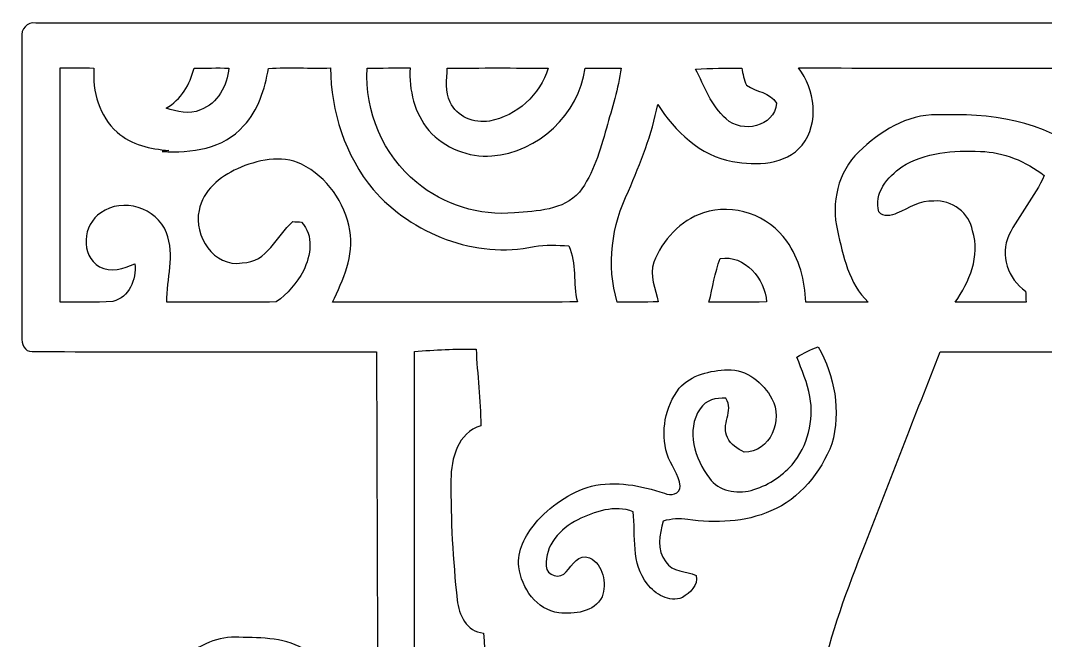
# Model space of a CAD drawing. Header units: centimetres. Extents: x -11.6 to 11.6, y -13.3 to 13.3.
# Drawn here: x -11.63 to -0.76, y 6.77 to 13.34 of the extents above; entities that cross this region are included whole.
import ezdxf

# ---------------------------------------------------------------- set-up
doc = ezdxf.new("R2010")
doc.units = ezdxf.units.CM
doc.header["$MEASUREMENT"] = 0
doc.layers.add('Camada 1', color=7, linetype='Continuous')

msp = doc.modelspace()

# ---------------------------------------------------------------- linework, layer by layer
at = {"layer": 'Camada 1', "color": 156}
for points, knots in [([(-11.61344, 13.16073), (-11.62826, 13.24574), (-11.55488, 13.32794), (-11.46739, 13.31207), (-11.46739, 13.31207), (-5.09376, 13.31382), (1.27987, 13.3117), (7.65352, 13.31312), (7.65352, 13.31312), (7.76958, 13.30854), (7.90115, 13.33993), (7.99606, 13.25386), (7.99606, 13.25386), (8.00417, 12.22269), (7.9957, 11.19152), (8.00028, 10.16035), (8.00028, 10.16035), (8.00064, 10.06545), (7.99747, 9.9702), (7.989, 9.8753), (7.989, 9.8753), (7.9696, 9.8633), (7.93009, 9.83932), (7.91033, 9.82733), (7.91033, 9.82733), (4.64889, 9.82591), (1.38747, 9.82944), (-1.8743, 9.82556), (-1.8743, 9.82556), (-2.14171, 9.14682), (-2.40347, 8.4656), (-2.67017, 7.78615), (-2.67017, 7.78615), (-2.85433, 7.31485), (-3.04024, 6.84001), (-3.13831, 6.34188), (-3.13831, 6.34188), (-3.20957, 5.95629), (-3.22121, 5.53507), (-3.04095, 5.17666), (-3.04095, 5.17666), (-2.8829, 4.86726), (-2.54458, 4.70641), (-2.21755, 4.64397), (-2.21755, 4.64397), (-1.75331, 4.55894), (-1.2841, 4.50778), (-0.81738, 4.44076), (-0.81738, 4.44076), (0.28292, 4.36915), (1.3836, 4.30176), (2.48391, 4.23121), (2.48391, 4.23121), (2.69098, 4.21534), (2.89877, 4.21462), (3.10585, 4.20441), (3.10585, 4.20441), (3.29423, 4.20017), (3.49956, 4.19805), (3.66253, 4.30635), (3.66253, 4.30635), (3.80293, 4.39844), (3.85409, 4.56988), (3.89008, 4.72439), (3.89008, 4.72439), (3.95427, 5.0112), (4.04035, 5.29271), (4.14972, 5.56577), (4.14972, 5.56577), (4.2813, 5.87162), (4.36986, 6.20077), (4.56917, 6.47276), (4.56917, 6.47276), (4.71594, 6.68267), (4.9096, 6.86118), (5.13927, 6.97688), (5.13927, 6.97688), (5.14667, 7.68561), (5.14139, 8.3947), (5.13891, 9.10343), (5.13891, 9.10343), (5.13715, 9.16834), (5.1562, 9.23042), (5.17065, 9.29251), (5.17065, 9.29251), (5.33576, 9.31086), (5.50298, 9.33273), (5.66914, 9.31403), (5.66914, 9.31403), (5.78908, 9.28934), (5.77391, 9.14188), (5.75875, 9.05051), (5.75875, 9.05051), (5.72099, 8.94785), (5.59859, 8.98277), (5.51532, 8.97325), (5.51532, 8.97325), (5.51602, 8.35025), (5.5132, 7.72688), (5.51638, 7.10388), (5.51638, 7.10388), (5.67548, 7.10177), (5.8353, 7.12082), (5.99369, 7.10494), (5.99369, 7.10494), (6.13409, 7.06649), (6.19159, 6.90667), (6.18842, 6.77403), (6.18842, 6.77403), (6.17431, 6.10376), (6.17926, 5.43277), (6.18313, 4.76215), (6.18313, 4.76215), (6.18983, 3.8682), (6.18277, 2.97427), (6.19972, 2.08033), (6.19972, 2.08033), (6.20218, 1.82209), (6.24521, 1.56069), (6.20289, 1.30386), (6.20289, 1.30386), (6.17466, 1.13736), (5.99546, 1.04951), (5.83881, 1.07032), (5.83881, 1.07032), (5.8427, 1.01847), (5.84729, 0.96555), (5.85152, 0.91298), (5.85152, 0.91298), (5.8794, 0.52105), (5.89633, 0.11112), (5.76438, -0.26492), (5.76438, -0.26492), (5.68819, -0.28892), (5.59611, -0.32173), (5.5312, -0.25471), (5.5312, -0.25471), (5.36787, -0.09207), (5.42995, 0.16087), (5.42042, 0.36759), (5.42042, 0.36759), (5.27227, 0.37146), (5.11104, 0.30938), (4.97416, 0.38876), (4.97416, 0.38876), (4.88209, 0.44908), (4.92619, 0.56902), (4.95618, 0.65158), (4.95618, 0.65158), (5.00486, 0.66745), (5.05354, 0.68262), (5.10292, 0.69673), (5.10292, 0.69673), (5.10645, 0.83219), (5.10857, 0.96731), (5.10575, 1.10277), (5.10575, 1.10277), (5.03166, 1.12182), (4.95969, 1.14723), (4.89372, 1.18497), (4.89372, 1.18497), (4.88032, 1.22273), (4.86692, 1.25976), (4.85352, 1.2968), (4.85352, 1.2968), (3.0226, 1.0862), (1.19345, 0.85619), (-0.63641, 0.63816), (-0.63641, 0.63816), (-1.74978, 0.50165), (-2.86419, 0.37253), (-3.97722, 0.23176), (-3.97722, 0.23176), (-3.98992, -0.21166), (-3.96098, -0.65475), (-3.96205, -1.09819), (-3.96205, -1.09819), (-3.96733, -1.14864), (-3.99308, -1.19345), (-4.01143, -1.24001), (-4.01143, -1.24001), (-4.05341, -1.25552), (-4.09539, -1.27141), (-4.13737, -1.28763), (-4.13737, -1.28763), (-4.13773, -1.37018), (-4.14055, -1.45274), (-4.14689, -1.53528), (-4.14689, -1.53528), (-4.34833, -1.60126), (-4.56706, -1.56739), (-4.77519, -1.5635), (-4.77519, -1.5635), (-4.86197, -1.49825), (-4.84645, -1.38324), (-4.84328, -1.28834), (-4.84328, -1.28834), (-4.89055, -1.2633), (-4.94911, -1.25095), (-4.98228, -1.20614), (-4.98228, -1.20614), (-5.04296, -1.09643), (-5.01261, -0.96731), (-5.01791, -0.84807), (-5.01791, -0.84807), (-4.99463, -0.34254), (-4.97521, 0.16544), (-5.01826, 0.67062), (-5.01826, 0.67062), (-5.00274, 0.86676), (-5.01368, 1.1169), (-4.82282, 1.23437), (-4.82282, 1.23437), (-4.82177, 1.29998), (-4.82141, 1.36525), (-4.81999, 1.4305), (-4.81999, 1.4305), (-5.31495, 1.4753), (-5.83812, 1.5702), (-6.235, 1.89018), (-6.235, 1.89018), (-6.3507, 1.9745), (-6.41702, 2.10996), (-6.53979, 2.1851), (-6.53979, 2.1851), (-6.55637, 1.94486), (-6.48017, 1.67815), (-6.60788, 1.45837), (-6.60788, 1.45837), (-6.68725, 1.3215), (-6.86047, 1.36172), (-6.99028, 1.38077), (-6.99028, 1.38077), (-7.03721, 1.22378), (-7.1007, 1.05728), (-7.24393, 0.96273), (-7.24393, 0.96273), (-7.53109, 0.75812), (-7.90257, 0.75247), (-8.24089, 0.77116), (-8.24089, 0.77116), (-8.243, 0.70097), (-8.24441, 0.63076), (-8.24653, 0.5602), (-8.24653, 0.5602), (-8.28639, 0.33584), (-8.36436, 0.08183), (-8.58696, -0.02399), (-8.58696, -0.02399), (-8.92421, -0.17463), (-9.3225, -0.1644), (-9.66328, -0.02962), (-9.66328, -0.02962), (-9.84391, 0.04056), (-10.00337, 0.17992), (-10.06439, 0.36759), (-10.06439, 0.36759), (-10.17235, 0.69179), (-10.1346, 1.03893), (-10.11943, 1.37371), (-10.11943, 1.37371), (-10.09967, 2.10397), (-10.1413, 2.83386), (-10.13106, 3.5641), (-10.13106, 3.5641), (-10.13953, 4.35222), (-10.10602, 5.13927), (-10.11872, 5.92737), (-10.11872, 5.92737), (-10.12754, 6.16091), (-10.06687, 6.41032), (-9.89471, 6.57718), (-9.89471, 6.57718), (-9.73772, 6.72041), (-9.52605, 6.81107), (-9.31156, 6.79944), (-9.31156, 6.79944), (-9.06744, 6.79309), (-8.8018, 6.79838), (-8.59155, 6.65409), (-8.59155, 6.65409), (-8.40669, 6.53133), (-8.31074, 6.31401), (-8.27652, 6.10129), (-8.27652, 6.10129), (-8.22889, 5.76333), (-8.24089, 5.42042), (-8.26346, 5.08105), (-8.26346, 5.08105), (-8.2677, 4.77943), (-8.26805, 4.47745), (-8.2691, 4.17547), (-8.2691, 4.17547), (-8.12659, 4.17724), (-7.98371, 4.18112), (-7.84083, 4.18182), (-7.84083, 4.18182), (-7.79673, 4.48027), (-7.84577, 4.78048), (-7.83943, 5.07965), (-7.83943, 5.07965), (-7.83872, 6.66184), (-7.84895, 8.24406), (-7.85213, 9.82627), (-7.85213, 9.82627), (-9.06956, 9.83014), (-10.28735, 9.82274), (-11.50479, 9.83014), (-11.50479, 9.83014), (-11.58521, 9.82238), (-11.62014, 9.91658), (-11.61308, 9.98255), (-11.61308, 9.98255), (-11.61273, 11.04194), (-11.61308, 12.10133), (-11.61344, 13.16073)], [0, 0, 0, 0, 0.0125, 0.0125, 0.0125, 0.0125, 0.025, 0.025, 0.025, 0.025, 0.0375, 0.0375, 0.0375, 0.0375, 0.05, 0.05, 0.05, 0.05, 0.0625, 0.0625, 0.0625, 0.0625, 0.075, 0.075, 0.075, 0.075, 0.0875, 0.0875, 0.0875, 0.0875, 0.1, 0.1, 0.1, 0.1, 0.1125, 0.1125, 0.1125, 0.1125, 0.125, 0.125, 0.125, 0.125, 0.1375, 0.1375, 0.1375, 0.1375, 0.15, 0.15, 0.15, 0.15, 0.1625, 0.1625, 0.1625, 0.1625, 0.175, 0.175, 0.175, 0.175, 0.1875, 0.1875, 0.1875, 0.1875, 0.2, 0.2, 0.2, 0.2, 0.2125, 0.2125, 0.2125, 0.2125, 0.225, 0.225, 0.225, 0.225, 0.2375, 0.2375, 0.2375, 0.2375, 0.25, 0.25, 0.25, 0.25, 0.2625, 0.2625, 0.2625, 0.2625, 0.275, 0.275, 0.275, 0.275, 0.2875, 0.2875, 0.2875, 0.2875, 0.3, 0.3, 0.3, 0.3, 0.3125, 0.3125, 0.3125, 0.3125, 0.325, 0.325, 0.325, 0.325, 0.3375, 0.3375, 0.3375, 0.3375, 0.35, 0.35, 0.35, 0.35, 0.3625, 0.3625, 0.3625, 0.3625, 0.375, 0.375, 0.375, 0.375, 0.3875, 0.3875, 0.3875, 0.3875, 0.4, 0.4, 0.4, 0.4, 0.4125, 0.4125, 0.4125, 0.4125, 0.425, 0.425, 0.425, 0.425, 0.4375, 0.4375, 0.4375, 0.4375, 0.45, 0.45, 0.45, 0.45, 0.4625, 0.4625, 0.4625, 0.4625, 0.475, 0.475, 0.475, 0.475, 0.4875, 0.4875, 0.4875, 0.4875, 0.5, 0.5, 0.5, 0.5, 0.5125, 0.5125, 0.5125, 0.5125, 0.525, 0.525, 0.525, 0.525, 0.5375, 0.5375, 0.5375, 0.5375, 0.55, 0.55, 0.55, 0.55, 0.5625, 0.5625, 0.5625, 0.5625, 0.575, 0.575, 0.575, 0.575, 0.5875, 0.5875, 0.5875, 0.5875, 0.6, 0.6, 0.6, 0.6, 0.6125, 0.6125, 0.6125, 0.6125, 0.625, 0.625, 0.625, 0.625, 0.6375, 0.6375, 0.6375, 0.6375, 0.65, 0.65, 0.65, 0.65, 0.6625, 0.6625, 0.6625, 0.6625, 0.675, 0.675, 0.675, 0.675, 0.6875, 0.6875, 0.6875, 0.6875, 0.7, 0.7, 0.7, 0.7, 0.7125, 0.7125, 0.7125, 0.7125, 0.725, 0.725, 0.725, 0.725, 0.7375, 0.7375, 0.7375, 0.7375, 0.75, 0.75, 0.75, 0.75, 0.7625, 0.7625, 0.7625, 0.7625, 0.775, 0.775, 0.775, 0.775, 0.7875, 0.7875, 0.7875, 0.7875, 0.8, 0.8, 0.8, 0.8, 0.8125, 0.8125, 0.8125, 0.8125, 0.825, 0.825, 0.825, 0.825, 0.8375, 0.8375, 0.8375, 0.8375, 0.85, 0.85, 0.85, 0.85, 0.8625, 0.8625, 0.8625, 0.8625, 0.875, 0.875, 0.875, 0.875, 0.8875, 0.8875, 0.8875, 0.8875, 0.9, 0.9, 0.9, 0.9, 0.9125, 0.9125, 0.9125, 0.9125, 0.925, 0.925, 0.925, 0.925, 0.9375, 0.9375, 0.9375, 0.9375, 0.95, 0.95, 0.95, 0.95, 0.9625, 0.9625, 0.9625, 0.9625, 0.975, 0.975, 0.975, 0.975, 1, 1, 1, 1]), ([(-11.20775, 12.83652), (-11.20775, 12.83652), (-11.20775, 12.83652), (-11.20775, 12.83652), (-11.20775, 12.83652), (-11.20527, 12.00855), (-11.20775, 11.18093), (-11.20633, 10.35296), (-11.20633, 10.35296), (-11.02112, 10.35966), (-10.83521, 10.34379), (-10.65071, 10.36072), (-10.65071, 10.36072), (-10.47502, 10.40341), (-10.39565, 10.5918), (-10.41646, 10.75866), (-10.41646, 10.75866), (-10.53394, 10.71315), (-10.67117, 10.66058), (-10.79076, 10.72938), (-10.79076, 10.72938), (-11.00032, 10.8465), (-10.9668, 11.18058), (-10.7763, 11.30018), (-10.7763, 11.30018), (-10.54664, 11.46986), (-10.18257, 11.35238), (-10.08062, 11.08991), (-10.08062, 11.08991), (-9.98678, 10.85355), (-10.07779, 10.59885), (-10.07533, 10.35438), (-10.07533, 10.35438), (-9.68903, 10.35614), (-9.30239, 10.34979), (-8.9161, 10.35579), (-8.9161, 10.35579), (-8.79581, 10.4401), (-8.69915, 10.55687), (-8.62753, 10.68458), (-8.62753, 10.68458), (-8.55027, 10.84579), (-8.51323, 11.06064), (-8.64904, 11.20245), (-8.64904, 11.20245), (-8.67163, 11.20352), (-8.71749, 11.20598), (-8.74042, 11.20704), (-8.74042, 11.20704), (-8.91292, 11.05464), (-9.00958, 10.77312), (-9.2777, 10.76889), (-9.2777, 10.76889), (-9.57721, 10.71986), (-9.79663, 11.05817), (-9.73419, 11.32663), (-9.73419, 11.32663), (-9.69468, 11.53618), (-9.51159, 11.68258), (-9.32814, 11.76796), (-9.32814, 11.76796), (-9.11718, 11.86003), (-8.8653, 11.9193), (-8.64763, 11.81487), (-8.64763, 11.81487), (-8.37811, 11.68152), (-8.18691, 11.40847), (-8.1347, 11.11426), (-8.1347, 11.11426), (-8.08919, 10.84579), (-8.20596, 10.58791), (-8.31956, 10.3519), (-8.31956, 10.3519), (-7.45384, 10.35755), (-6.58812, 10.35049), (-5.7224, 10.35543), (-5.7224, 10.35543), (-5.77427, 10.55052), (-5.72487, 10.76606), (-5.81342, 10.94951), (-5.81342, 10.94951), (-5.93514, 10.95868), (-6.05861, 10.96468), (-6.1796, 10.9421), (-6.1796, 10.9421), (-6.80332, 10.81193), (-7.47394, 11.07545), (-7.88952, 11.54747), (-7.88952, 11.54747), (-8.18091, 11.90801), (-8.34036, 12.37403), (-8.33895, 12.83687), (-8.33895, 12.83687), (-8.55839, 12.83123), (-8.77852, 12.84464), (-8.99759, 12.83158), (-8.99759, 12.83158), (-9.03993, 12.61286), (-9.10237, 12.38849), (-9.26182, 12.22339), (-9.26182, 12.22339), (-9.47067, 11.97574), (-9.82062, 11.93376), (-10.12472, 11.95034), (-10.12472, 11.95034), (-10.10179, 11.95458), (-10.07886, 11.95846), (-10.05557, 11.96269), (-10.05557, 11.96269), (-10.24995, 11.97645), (-10.45316, 12.02231), (-10.60238, 12.15566), (-10.60238, 12.15566), (-10.79358, 12.32288), (-10.86696, 12.58922), (-10.85003, 12.83616), (-10.85003, 12.83616), (-10.96926, 12.83652), (-11.08851, 12.83652), (-11.20775, 12.83652)], [0, 0, 0, 0, 0.03225806, 0.03225806, 0.03225806, 0.03225806, 0.06451613, 0.06451613, 0.06451613, 0.06451613, 0.09677419, 0.09677419, 0.09677419, 0.09677419, 0.12903226, 0.12903226, 0.12903226, 0.12903226, 0.16129032, 0.16129032, 0.16129032, 0.16129032, 0.19354839, 0.19354839, 0.19354839, 0.19354839, 0.22580645, 0.22580645, 0.22580645, 0.22580645, 0.25806452, 0.25806452, 0.25806452, 0.25806452, 0.29032258, 0.29032258, 0.29032258, 0.29032258, 0.32258065, 0.32258065, 0.32258065, 0.32258065, 0.35483871, 0.35483871, 0.35483871, 0.35483871, 0.38709677, 0.38709677, 0.38709677, 0.38709677, 0.41935484, 0.41935484, 0.41935484, 0.41935484, 0.4516129, 0.4516129, 0.4516129, 0.4516129, 0.48387097, 0.48387097, 0.48387097, 0.48387097, 0.51612903, 0.51612903, 0.51612903, 0.51612903, 0.5483871, 0.5483871, 0.5483871, 0.5483871, 0.58064516, 0.58064516, 0.58064516, 0.58064516, 0.61290323, 0.61290323, 0.61290323, 0.61290323, 0.64516129, 0.64516129, 0.64516129, 0.64516129, 0.67741935, 0.67741935, 0.67741935, 0.67741935, 0.70967742, 0.70967742, 0.70967742, 0.70967742, 0.74193548, 0.74193548, 0.74193548, 0.74193548, 0.77419355, 0.77419355, 0.77419355, 0.77419355, 0.80645161, 0.80645161, 0.80645161, 0.80645161, 0.83870968, 0.83870968, 0.83870968, 0.83870968, 0.87096774, 0.87096774, 0.87096774, 0.87096774, 0.90322581, 0.90322581, 0.90322581, 0.90322581, 0.93548387, 0.93548387, 0.93548387, 0.93548387, 1, 1, 1, 1]), ([(-9.78746, 12.83545), (-9.78746, 12.83545), (-9.78746, 12.83545), (-9.78746, 12.83545), (-9.78746, 12.83545), (-9.83262, 12.66331), (-9.92222, 12.49785), (-10.0845, 12.41143), (-10.0845, 12.41143), (-9.96809, 12.37368), (-9.83685, 12.33592), (-9.71938, 12.39379), (-9.71938, 12.39379), (-9.53523, 12.45904), (-9.4361, 12.65061), (-9.4181, 12.83582), (-9.4181, 12.83582), (-9.54122, 12.83687), (-9.66434, 12.83582), (-9.78746, 12.83545)], [0, 0, 0, 0, 0.16666667, 0.16666667, 0.16666667, 0.16666667, 0.33333333, 0.33333333, 0.33333333, 0.33333333, 0.5, 0.5, 0.5, 0.5, 0.66666667, 0.66666667, 0.66666667, 0.66666667, 1, 1, 1, 1]), ([(-7.95125, 12.83335), (-7.95125, 12.83335), (-7.95125, 12.83335), (-7.95125, 12.83335), (-7.95125, 12.83335), (-7.97595, 12.37544), (-7.78544, 11.91048), (-7.42562, 11.6219), (-7.42562, 11.6219), (-7.13846, 11.38625), (-6.75993, 11.2649), (-6.38915, 11.29982), (-6.38915, 11.29982), (-6.15102, 11.31958), (-5.87269, 11.32557), (-5.70052, 11.51819), (-5.70052, 11.51819), (-5.54884, 11.71645), (-5.48357, 11.9634), (-5.41301, 12.19905), (-5.41301, 12.19905), (-5.35515, 12.40931), (-5.28813, 12.61815), (-5.25709, 12.83476), (-5.25709, 12.83476), (-5.3848, 12.83687), (-5.51285, 12.83687), (-5.64056, 12.8337), (-5.64056, 12.8337), (-5.70371, 12.34474), (-6.13974, 11.94082), (-6.62905, 11.90412), (-6.62905, 11.90412), (-6.8774, 11.88472), (-7.13034, 11.98845), (-7.29721, 12.17224), (-7.29721, 12.17224), (-7.44996, 12.35568), (-7.50958, 12.60157), (-7.49652, 12.83687), (-7.49652, 12.83687), (-7.64786, 12.83616), (-7.79955, 12.83722), (-7.95125, 12.83335)], [0, 0, 0, 0, 0.08333333, 0.08333333, 0.08333333, 0.08333333, 0.16666667, 0.16666667, 0.16666667, 0.16666667, 0.25, 0.25, 0.25, 0.25, 0.33333333, 0.33333333, 0.33333333, 0.33333333, 0.41666667, 0.41666667, 0.41666667, 0.41666667, 0.5, 0.5, 0.5, 0.5, 0.58333333, 0.58333333, 0.58333333, 0.58333333, 0.66666667, 0.66666667, 0.66666667, 0.66666667, 0.75, 0.75, 0.75, 0.75, 0.83333333, 0.83333333, 0.83333333, 0.83333333, 1, 1, 1, 1]), ([(-7.10247, 12.83299), (-7.10247, 12.83299), (-7.10247, 12.83299), (-7.10247, 12.83299), (-7.10247, 12.83299), (-7.10494, 12.71375), (-7.12998, 12.58499), (-7.07107, 12.47493), (-7.07107, 12.47493), (-7.00229, 12.32005), (-6.81672, 12.2435), (-6.6548, 12.27419), (-6.6548, 12.27419), (-6.36376, 12.32569), (-6.11998, 12.55394), (-6.03179, 12.8337), (-6.03179, 12.8337), (-6.3888, 12.83722), (-6.74582, 12.83828), (-7.10247, 12.83299)], [0, 0, 0, 0, 0.16666667, 0.16666667, 0.16666667, 0.16666667, 0.33333333, 0.33333333, 0.33333333, 0.33333333, 0.5, 0.5, 0.5, 0.5, 0.66666667, 0.66666667, 0.66666667, 0.66666667, 1, 1, 1, 1]), ([(-3.3775, 12.83687), (-3.3775, 12.83687), (-3.3775, 12.83687), (-3.3775, 12.83687), (-3.3775, 12.83687), (-3.2004, 12.60827), (-3.15277, 12.2562), (-3.33728, 12.01842), (-3.33728, 12.01842), (-3.51401, 11.8057), (-3.82481, 11.80041), (-4.07599, 11.84486), (-4.07599, 11.84486), (-4.42136, 11.90412), (-4.68736, 12.16483), (-4.86938, 12.44987), (-4.86938, 12.44987), (-4.93112, 12.13131), (-5.05459, 11.82828), (-5.17983, 11.53018), (-5.17983, 11.53018), (-5.35869, 11.17035), (-5.41619, 10.74243), (-5.29872, 10.35438), (-5.29872, 10.35438), (-5.15408, 10.35402), (-5.00944, 10.35296), (-4.8648, 10.35579), (-4.8648, 10.35579), (-4.89126, 10.49337), (-4.96393, 10.63589), (-4.91137, 10.77665), (-4.91137, 10.77665), (-4.81999, 11.01266), (-4.63055, 11.22045), (-4.38608, 11.29911), (-4.38608, 11.29911), (-4.06858, 11.40741), (-3.68899, 11.27618), (-3.50131, 10.99925), (-3.50131, 10.99925), (-3.3662, 10.81263), (-3.30941, 10.58015), (-3.29917, 10.35261), (-3.29917, 10.35261), (-3.07869, 10.35473), (-2.8582, 10.35402), (-2.63735, 10.35402), (-2.63735, 10.35402), (-2.84585, 10.55158), (-2.90159, 10.84403), (-2.96403, 11.11179), (-2.96403, 11.11179), (-3.03176, 11.40283), (-2.95945, 11.73656), (-2.7379, 11.94576), (-2.7379, 11.94576), (-2.51566, 12.16342), (-2.22885, 12.34792), (-1.90605, 12.3384), (-1.90605, 12.3384), (-1.36065, 12.35816), (-0.75881, 12.28831), (-0.33867, 11.90554), (-0.33867, 11.90554), (-0.16615, 11.73198), (0.00916, 11.56088), (0.21025, 11.42047), (0.21025, 11.42047), (0.16791, 11.58592), (0.11289, 11.74855), (0.07796, 11.91612), (0.07796, 11.91612), (0.00881, 12.23009), (0.07902, 12.56982), (0.25822, 12.83582), (0.25822, 12.83582), (-0.95355, 12.83687), (-2.16534, 12.83476), (-3.3775, 12.83687)], [0, 0, 0, 0, 0.04761905, 0.04761905, 0.04761905, 0.04761905, 0.0952381, 0.0952381, 0.0952381, 0.0952381, 0.14285714, 0.14285714, 0.14285714, 0.14285714, 0.19047619, 0.19047619, 0.19047619, 0.19047619, 0.23809524, 0.23809524, 0.23809524, 0.23809524, 0.28571429, 0.28571429, 0.28571429, 0.28571429, 0.33333333, 0.33333333, 0.33333333, 0.33333333, 0.38095238, 0.38095238, 0.38095238, 0.38095238, 0.42857143, 0.42857143, 0.42857143, 0.42857143, 0.47619048, 0.47619048, 0.47619048, 0.47619048, 0.52380952, 0.52380952, 0.52380952, 0.52380952, 0.57142857, 0.57142857, 0.57142857, 0.57142857, 0.61904762, 0.61904762, 0.61904762, 0.61904762, 0.66666667, 0.66666667, 0.66666667, 0.66666667, 0.71428571, 0.71428571, 0.71428571, 0.71428571, 0.76190476, 0.76190476, 0.76190476, 0.76190476, 0.80952381, 0.80952381, 0.80952381, 0.80952381, 0.85714286, 0.85714286, 0.85714286, 0.85714286, 0.9047619, 0.9047619, 0.9047619, 0.9047619, 1, 1, 1, 1]), ([(-4.47004, 12.82523), (-4.47004, 12.82523), (-4.47004, 12.82523), (-4.47004, 12.82523), (-4.47004, 12.82523), (-4.37268, 12.64355), (-4.30423, 12.43612), (-4.14513, 12.29677), (-4.14513, 12.29677), (-3.97581, 12.13908), (-3.63536, 12.21069), (-3.60856, 12.46222), (-3.60856, 12.46222), (-3.67875, 12.5804), (-3.82588, 12.5804), (-3.92747, 12.65413), (-3.92747, 12.65413), (-3.95676, 12.71023), (-3.96487, 12.77372), (-3.97898, 12.83476), (-3.97898, 12.83476), (-4.14301, 12.83582), (-4.30671, 12.83476), (-4.47004, 12.82523)], [0, 0, 0, 0, 0.14285714, 0.14285714, 0.14285714, 0.14285714, 0.28571429, 0.28571429, 0.28571429, 0.28571429, 0.42857143, 0.42857143, 0.42857143, 0.42857143, 0.57142857, 0.57142857, 0.57142857, 0.57142857, 0.71428571, 0.71428571, 0.71428571, 0.71428571, 1, 1, 1, 1]), ([(-2.27999, 11.78806), (-2.27999, 11.78806), (-2.27999, 11.78806), (-2.27999, 11.78806), (-2.27999, 11.78806), (-2.42922, 11.68152), (-2.58514, 11.50831), (-2.52306, 11.30969), (-2.52306, 11.30969), (-2.47614, 11.25007), (-2.39253, 11.26983), (-2.33257, 11.29558), (-2.33257, 11.29558), (-2.20556, 11.34779), (-2.08667, 11.43669), (-1.94239, 11.42576), (-1.94239, 11.42576), (-1.75294, 11.43846), (-1.55928, 11.29982), (-1.53034, 11.10826), (-1.53034, 11.10826), (-1.44497, 10.84367), (-1.56562, 10.56745), (-1.71555, 10.35155), (-1.71555, 10.35155), (-1.46507, 10.3565), (-1.21425, 10.35226), (-0.96343, 10.35438), (-0.96343, 10.35438), (-0.96448, 10.38331), (-0.96697, 10.44116), (-0.96838, 10.47009), (-0.96838, 10.47009), (-1.15429, 10.59744), (-1.24178, 10.85391), (-1.14547, 11.06275), (-1.14547, 11.06275), (-1.03893, 11.28465), (-0.86854, 11.47056), (-0.77045, 11.6974), (-0.77045, 11.6974), (-0.96555, 11.84451), (-1.20085, 11.94822), (-1.44814, 11.9507), (-1.44814, 11.9507), (-1.73248, 11.96763), (-2.03305, 11.94329), (-2.27999, 11.78806)], [0, 0, 0, 0, 0.07692308, 0.07692308, 0.07692308, 0.07692308, 0.15384615, 0.15384615, 0.15384615, 0.15384615, 0.23076923, 0.23076923, 0.23076923, 0.23076923, 0.30769231, 0.30769231, 0.30769231, 0.30769231, 0.38461538, 0.38461538, 0.38461538, 0.38461538, 0.46153846, 0.46153846, 0.46153846, 0.46153846, 0.53846154, 0.53846154, 0.53846154, 0.53846154, 0.61538462, 0.61538462, 0.61538462, 0.61538462, 0.69230769, 0.69230769, 0.69230769, 0.69230769, 0.76923077, 0.76923077, 0.76923077, 0.76923077, 0.84615385, 0.84615385, 0.84615385, 0.84615385, 1, 1, 1, 1]), ([(-4.20722, 10.81546), (-4.20722, 10.81546), (-4.20722, 10.81546), (-4.20722, 10.81546), (-4.20722, 10.81546), (-4.26544, 10.66694), (-4.28519, 10.50748), (-4.32611, 10.35402), (-4.32611, 10.35402), (-4.12291, 10.35438), (-3.91971, 10.35261), (-3.71651, 10.35543), (-3.71651, 10.35543), (-3.72957, 10.59849), (-3.94828, 10.86061), (-4.20722, 10.81546)], [0, 0, 0, 0, 0.2, 0.2, 0.2, 0.2, 0.4, 0.4, 0.4, 0.4, 0.6, 0.6, 0.6, 0.6, 1, 1, 1, 1]), ([(-7.45031, 9.82909), (-7.45031, 9.82909), (-7.45031, 9.82909), (-7.45031, 9.82909), (-7.45031, 9.82909), (-7.4496, 7.9449), (-7.44855, 6.06036), (-7.45101, 4.17617), (-7.45101, 4.17617), (-7.25452, 4.16947), (-7.0566, 4.18253), (-6.86152, 4.15079), (-6.86152, 4.15079), (-6.69924, 4.59386), (-6.73206, 5.074), (-6.6943, 5.53685), (-6.6943, 5.53685), (-6.68548, 5.97288), (-6.68655, 6.40961), (-6.71653, 6.84459), (-6.71653, 6.84459), (-6.89715, 6.85906), (-6.97971, 7.03684), (-6.99698, 7.19596), (-6.99698, 7.19596), (-7.04249, 7.61824), (-7.06649, 8.04368), (-7.06296, 8.46843), (-7.06296, 8.46843), (-7.06191, 8.69349), (-6.98958, 8.97043), (-6.74582, 9.04275), (-6.74582, 9.04275), (-6.74687, 9.31474), (-6.78427, 9.58461), (-6.79555, 9.85626), (-6.79555, 9.85626), (-7.01428, 9.8566), (-7.23265, 9.84884), (-7.45031, 9.82909)], [0, 0, 0, 0, 0.09090909, 0.09090909, 0.09090909, 0.09090909, 0.18181818, 0.18181818, 0.18181818, 0.18181818, 0.27272727, 0.27272727, 0.27272727, 0.27272727, 0.36363636, 0.36363636, 0.36363636, 0.36363636, 0.45454545, 0.45454545, 0.45454545, 0.45454545, 0.54545455, 0.54545455, 0.54545455, 0.54545455, 0.63636364, 0.63636364, 0.63636364, 0.63636364, 0.72727273, 0.72727273, 0.72727273, 0.72727273, 0.81818182, 0.81818182, 0.81818182, 0.81818182, 1, 1, 1, 1]), ([(-3.39407, 9.77088), (-3.39407, 9.77088), (-3.39407, 9.77088), (-3.39407, 9.77088), (-3.39407, 9.77088), (-3.34151, 9.63365), (-3.28153, 9.49748), (-3.25613, 9.35177), (-3.25613, 9.35177), (-3.20993, 9.09919), (-3.27871, 8.82614), (-3.44382, 8.62894), (-3.44382, 8.62894), (-3.56022, 8.50088), (-3.71264, 8.4021), (-3.8802, 8.35659), (-3.8802, 8.35659), (-4.03577, 8.31567), (-4.22275, 8.35166), (-4.32223, 8.48642), (-4.32223, 8.48642), (-4.4764, 8.68962), (-4.57482, 8.99336), (-4.42029, 9.22337), (-4.42029, 9.22337), (-4.36279, 9.3165), (-4.25026, 9.34085), (-4.1483, 9.33344), (-4.1483, 9.33344), (-4.05518, 9.20009), (-4.20863, 9.05157), (-4.12891, 8.91645), (-4.12891, 8.91645), (-4.09575, 8.84061), (-4.02132, 8.80145), (-3.95393, 8.76158), (-3.95393, 8.76158), (-3.67665, 8.7577), (-3.53484, 9.10801), (-3.65794, 9.32956), (-3.65794, 9.32956), (-3.75143, 9.49889), (-3.9257, 9.64177), (-4.1275, 9.63717), (-4.1275, 9.63717), (-4.31165, 9.62765), (-4.51414, 9.58461), (-4.64114, 9.44033), (-4.64114, 9.44033), (-4.79354, 9.24701), (-4.84046, 8.97713), (-4.77026, 8.74218), (-4.77026, 8.74218), (-4.73463, 8.62506), (-4.64255, 8.52734), (-4.63196, 8.40281), (-4.63196, 8.40281), (-4.63337, 8.31708), (-4.73428, 8.29415), (-4.79953, 8.32696), (-4.79953, 8.32696), (-5.04754, 8.40846), (-5.31495, 8.46242), (-5.57388, 8.40175), (-5.57388, 8.40175), (-5.80602, 8.33402), (-6.0138, 8.19008), (-6.17007, 8.00699), (-6.17007, 8.00699), (-6.27133, 7.87576), (-6.36798, 7.71806), (-6.34188, 7.54486), (-6.34188, 7.54486), (-6.31506, 7.32048), (-6.15631, 7.09048), (-5.91925, 7.05908), (-5.91925, 7.05908), (-5.75522, 7.04108), (-5.54426, 7.06402), (-5.45853, 7.22736), (-5.45853, 7.22736), (-5.41197, 7.37093), (-5.44442, 7.57307), (-5.59257, 7.64292), (-5.59257, 7.64292), (-5.70934, 7.6916), (-5.77532, 7.56496), (-5.84093, 7.49335), (-5.84093, 7.49335), (-5.8935, 7.41115), (-6.0572, 7.44926), (-6.05155, 7.55368), (-6.05155, 7.55368), (-6.06953, 7.77275), (-5.90303, 7.95301), (-5.71887, 8.0458), (-5.71887, 8.0458), (-5.54002, 8.13293), (-5.32623, 8.20666), (-5.13045, 8.13117), (-5.13045, 8.13117), (-5.10046, 7.87541), (-5.15691, 7.57943), (-4.98052, 7.36564), (-4.98052, 7.36564), (-4.89584, 7.25487), (-4.7498, 7.16455), (-4.60798, 7.221), (-4.60798, 7.221), (-4.52754, 7.27004), (-4.4383, 7.34942), (-4.46158, 7.45418), (-4.46158, 7.45418), (-4.56776, 7.50746), (-4.71452, 7.487), (-4.78542, 7.59919), (-4.78542, 7.59919), (-4.88597, 7.723), (-4.85174, 7.89164), (-4.81047, 8.03133), (-4.81047, 8.03133), (-4.72617, 8.05568), (-4.63832, 8.06309), (-4.55117, 8.04827), (-4.55117, 8.04827), (-4.25626, 8.00946), (-3.94511, 8.01652), (-3.66923, 8.13928), (-3.66923, 8.13928), (-3.36267, 8.2684), (-3.14184, 8.54639), (-3.0226, 8.85048), (-3.0226, 8.85048), (-2.92452, 9.19691), (-2.99332, 9.57086), (-3.16793, 9.88094), (-3.16793, 9.88094), (-3.24626, 9.85026), (-3.32176, 9.81356), (-3.39407, 9.77088)], [0, 0, 0, 0, 0.02777778, 0.02777778, 0.02777778, 0.02777778, 0.05555556, 0.05555556, 0.05555556, 0.05555556, 0.08333333, 0.08333333, 0.08333333, 0.08333333, 0.11111111, 0.11111111, 0.11111111, 0.11111111, 0.13888889, 0.13888889, 0.13888889, 0.13888889, 0.16666667, 0.16666667, 0.16666667, 0.16666667, 0.19444444, 0.19444444, 0.19444444, 0.19444444, 0.22222222, 0.22222222, 0.22222222, 0.22222222, 0.25, 0.25, 0.25, 0.25, 0.27777778, 0.27777778, 0.27777778, 0.27777778, 0.30555556, 0.30555556, 0.30555556, 0.30555556, 0.33333333, 0.33333333, 0.33333333, 0.33333333, 0.36111111, 0.36111111, 0.36111111, 0.36111111, 0.38888889, 0.38888889, 0.38888889, 0.38888889, 0.41666667, 0.41666667, 0.41666667, 0.41666667, 0.44444444, 0.44444444, 0.44444444, 0.44444444, 0.47222222, 0.47222222, 0.47222222, 0.47222222, 0.5, 0.5, 0.5, 0.5, 0.52777778, 0.52777778, 0.52777778, 0.52777778, 0.55555556, 0.55555556, 0.55555556, 0.55555556, 0.58333333, 0.58333333, 0.58333333, 0.58333333, 0.61111111, 0.61111111, 0.61111111, 0.61111111, 0.63888889, 0.63888889, 0.63888889, 0.63888889, 0.66666667, 0.66666667, 0.66666667, 0.66666667, 0.69444444, 0.69444444, 0.69444444, 0.69444444, 0.72222222, 0.72222222, 0.72222222, 0.72222222, 0.75, 0.75, 0.75, 0.75, 0.77777778, 0.77777778, 0.77777778, 0.77777778, 0.80555556, 0.80555556, 0.80555556, 0.80555556, 0.83333333, 0.83333333, 0.83333333, 0.83333333, 0.86111111, 0.86111111, 0.86111111, 0.86111111, 0.88888889, 0.88888889, 0.88888889, 0.88888889, 0.91666667, 0.91666667, 0.91666667, 0.91666667, 0.94444444, 0.94444444, 0.94444444, 0.94444444, 1, 1, 1, 1])]:
    msp.add_open_spline(points, degree=3, knots=knots, dxfattribs=at)

doc.saveas('drawing.dxf')
